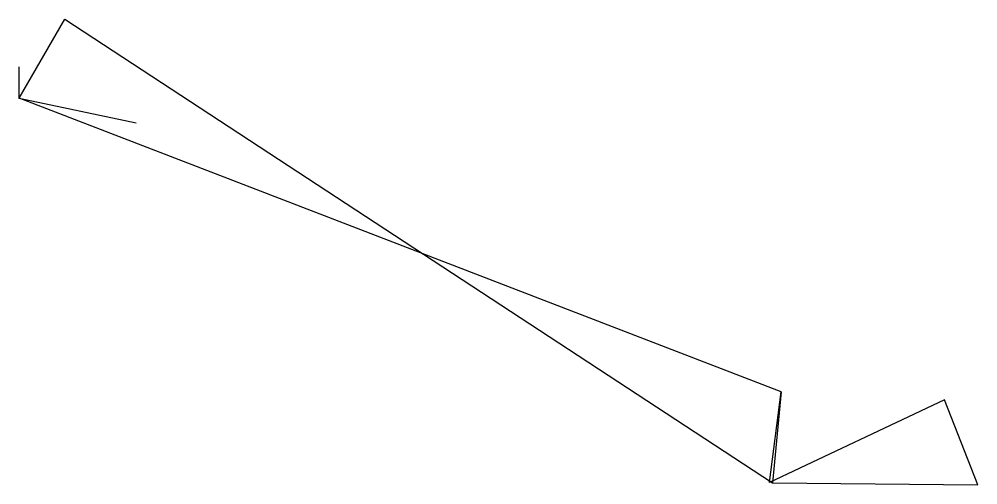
# Model space of a CAD drawing. Header units: millimetres. Extents: x 0 to 84, y -33.9 to 6.9.
import ezdxf

# ---------------------------------------------------------------- set-up
doc = ezdxf.new("R2010")
doc.units = ezdxf.units.MM

msp = doc.modelspace()

# ---------------------------------------------------------------- linework, layer by layer
at = {"ltscale": 100}
for p, q in [((0, 0), (4, 6.928)), ((4, 6.928), (65.985, -33.712)), ((66.766, -25.75), (0, 0)), ((65.739, -33.684), (66.766, -25.75)), ((66.766, -25.75), (65.985, -33.712)), ((81.054, -26.458), (65.739, -33.684)), ((83.984, -33.902), (81.054, -26.458)), ((65.985, -33.712), (83.984, -33.902))]:
    msp.add_line(p, q, dxfattribs=at)
at = {"color": 148, "ltscale": 100}
for q in [(0, 2.753), (10.249, -2.15)]:
    msp.add_line((0, 0), q, dxfattribs=at)
at = {"ltscale": 100}
msp.add_point((0, 0), dxfattribs=at)

doc.saveas('drawing.dxf')
